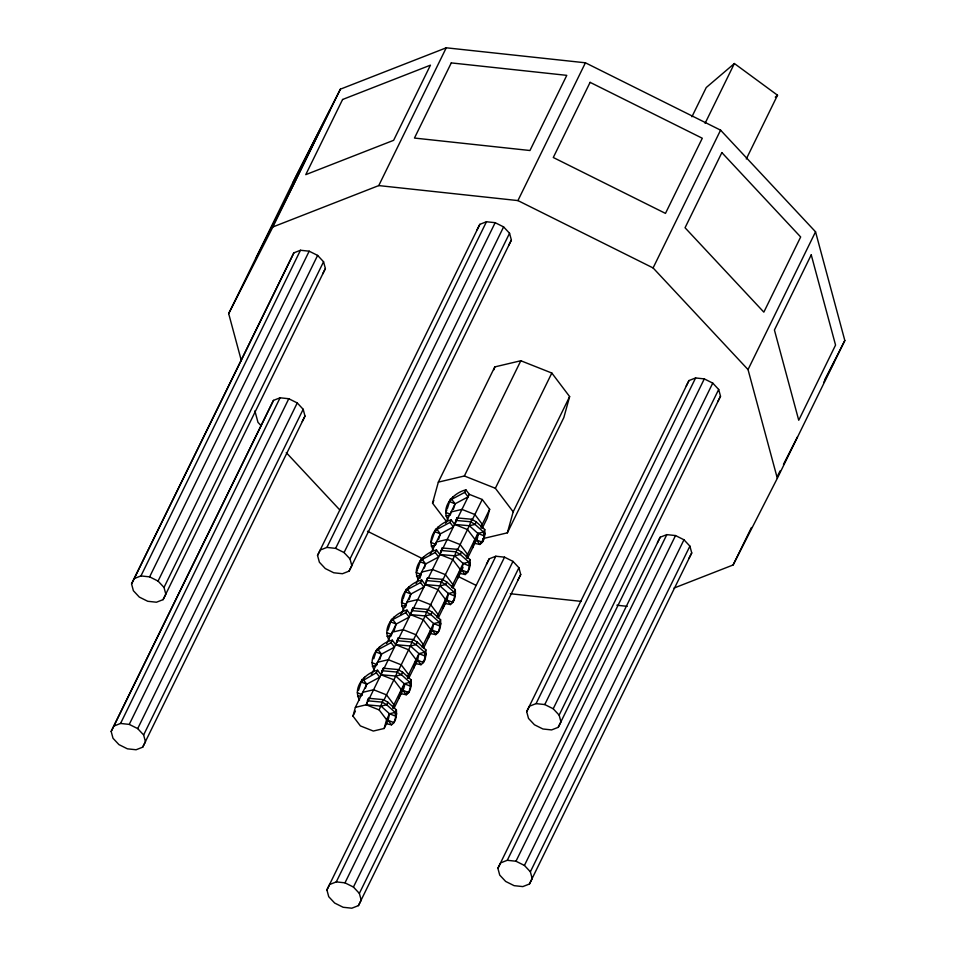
<?xml version="1.0" encoding="UTF-8"?>
<svg xmlns="http://www.w3.org/2000/svg" width="956" height="956" viewBox="0 0 956 956"><rect width="100%" height="100%" fill="white"/><g stroke="black" fill="none" stroke-linecap="round" stroke-linejoin="round"><path stroke-width="1.43" d="M355.381 707.356L366.232 704.787L381.014 706.114L389.498 713.762L388.136 720.334L384.145 728.484L373.306 731.041L360.388 725.915L352.967 716.104L355.381 707.356L366.734 684.185L379.735 677.23L376.329 672.749L377.56 670.24L380.954 674.733L393.872 679.847L401.293 689.67L398.879 698.418M384.145 728.484L386.571 719.725L379.15 709.914L366.232 704.787L368.562 698.286L383.344 699.613L387.909 702.266L396.393 709.914C396.764 715.1 396.346 721.72 391.53 724.827L385.734 723.608M407.483 692.264L406.264 694.761L402.858 690.28L404.221 683.695L395.736 676.047L380.954 674.733L382.065 670.73L383.296 668.22L398.066 669.547L402.631 672.211L411.116 679.847C411.486 685.046 411.068 691.654 406.264 694.761L400.456 693.554M404.364 686.456L404.902 683.827M374.214 669.977C366.973 657.047 379.831 643.053 392.295 640.173L395.688 644.667L410.459 645.993L418.943 653.629L417.593 660.214L408.69 678.378M415.191 663.488L420.987 664.707C425.802 661.6 426.221 654.98 425.838 649.793L417.354 642.145L412.801 639.48L398.019 638.154L395.688 644.667L408.606 649.793L416.027 659.604L413.601 668.352M388.949 639.911C381.707 626.993 394.553 612.987 407.017 610.119L410.411 614.6L425.193 615.927L433.677 623.575L432.315 630.147L423.424 648.311M428.324 638.297L430.75 629.538L423.329 619.727L410.411 614.6L412.741 608.1L427.523 609.426L432.088 612.091L440.573 619.727C440.943 624.925 440.525 631.534 435.709 634.641L429.913 633.422M403.671 609.856C396.429 596.926 409.276 582.933 421.739 580.053L425.133 584.546L439.915 585.873L448.4 593.509L447.05 600.093L438.147 618.257M444.636 603.367L450.443 604.574C455.247 601.467 455.665 594.859 455.295 589.661L446.81 582.025L442.246 579.36L427.475 578.033L425.133 584.546L438.051 589.673L445.472 599.484L443.058 608.231M457.781 578.177L460.206 569.418L452.786 559.607L439.868 554.48L442.198 547.979L456.98 549.306L461.533 551.959L470.029 559.607C470.4 564.793 469.982 571.413 465.166 574.52L461.772 570.027L463.134 563.454L454.638 555.806L439.868 554.48L436.474 549.999C424.01 552.867 411.164 566.86 418.405 579.79M472.515 548.111L474.929 539.363L467.508 529.54L454.59 524.426L456.92 517.913L471.702 519.239L476.267 521.904L484.752 529.54C485.122 534.739 484.704 541.347 479.888 544.454L476.494 539.973L477.857 533.388L469.372 525.74L454.59 524.426L451.196 519.933C438.732 522.801 425.886 536.806 433.128 549.736M478 536.149L478.538 533.52M362.061 694.821L362.742 692.323L373.593 689.754L386.511 694.881L393.932 704.692L392.892 708.444M376.784 664.767L377.477 662.257L388.315 659.7L401.233 664.826L408.654 674.637L407.626 678.39M367.821 700.951L368.562 698.286M391.159 635.955L392.199 632.203L403.05 629.634L415.968 634.76L423.389 644.571L422.695 647.069M383.296 668.22L382.185 672.223L368.072 701.035M446.775 521.976L432.53 503.143L438.338 482.135L494.79 366.901L520.817 360.747L551.827 373.043L569.633 396.597L563.825 417.605L507.373 532.839L482.792 538.646M405.547 607.144L406.933 602.137L417.772 599.579L430.69 604.694L438.111 614.517L437.418 617.014M396.907 642.157L398.019 638.154M379.15 709.914L383.344 699.613M419.923 578.332L421.656 572.07L432.506 569.513L445.412 574.64L452.845 584.451L452.152 586.948M412.012 610.765L412.741 608.1M384.073 699.876L395.736 676.047L398.066 669.547M435.685 544.514L436.378 542.016L447.229 539.447L460.147 544.573L467.568 554.384L466.528 558.137M427.475 578.033L426.364 582.037L412.861 609.593M398.186 671.052L410.459 645.993L412.801 639.48M450.419 514.459L451.113 511.95L461.951 509.393L474.869 514.519L482.29 524.33L481.262 528.082M441.457 550.644L442.198 547.979M413.518 639.743L425.193 615.927L427.523 609.426M494.013 369.697L494.79 366.901M455.821 521.916L456.92 517.913M427.643 610.932L439.915 585.873L442.246 579.36M442.365 580.866L454.638 555.806L456.98 549.306M457.697 549.557L469.372 525.74L471.702 519.239M447.85 519.67C440.608 506.74 453.467 492.746 465.919 489.866L469.324 494.36L482.23 499.486L489.663 509.297L487.237 518.044L482.326 528.071M507.373 532.839L513.181 511.83L569.633 396.597M359.492 700.043C352.25 687.113 365.096 673.108 377.56 670.24M358.572 690.256L362.061 679.334M373.736 658.827L376.784 649.267M365.431 688.272L366.734 684.185L363.34 679.692L364.571 677.183M388.028 630.135L391.506 619.213M379.723 659.58L381.468 654.119L394.458 647.176L391.064 642.683L392.295 640.173M403.193 598.707L406.24 589.147M394.015 630.888L396.19 624.053L409.18 617.11L405.786 612.617L407.017 610.119M417.915 568.641L420.963 559.081M409.18 599.46L410.913 593.999L423.914 587.044L420.52 582.562L421.739 580.053M435.697 529.027L430.977 542.446L435.709 544.322M424.333 568.031L425.647 563.932L438.637 556.99L435.243 552.496L436.474 549.999M447.372 508.52L450.419 498.96M438.625 539.339L440.369 533.878L453.359 526.923L449.965 522.442L451.196 519.933M453.359 509.273L455.104 503.812L468.093 496.869L464.7 492.376L465.919 489.866M241.39 360.818L228.675 313.604L296.169 175.832L340.384 89.171L446.261 47.8L585.419 62.797L720.585 130.147L815.54 231.806L844.829 340.527L777.324 478.311L733.121 564.972L673.992 588.071M228.675 313.604L272.878 226.954L340.384 89.171M131.558 583.925L293.862 252.85L300.471 250.257L309.17 251.201L317.619 255.407L323.558 261.765L325.387 268.552L163.082 599.639L156.461 602.22L147.762 601.288L139.313 597.082L133.386 590.724L131.558 583.925L293.862 252.85M134.318 578.511L140.938 575.93L300.471 250.257M140.938 575.93L149.626 576.862L309.17 251.201M163.082 599.639L165.842 594.226L164.014 587.426L158.075 581.081L317.619 255.407M164.014 587.426L323.558 261.765M111.171 731.46L273.476 400.373L280.096 397.792L288.796 398.736L297.244 402.942L303.171 409.288L305 416.087L142.695 747.174L136.087 749.755L127.387 748.823L118.938 744.605L112.999 738.259L111.171 731.46L273.476 400.373M272.878 226.954L378.755 185.584L446.261 47.8M113.931 726.046L120.552 723.453L280.096 397.792M120.552 723.453L129.251 724.397L288.796 398.736M142.695 747.174L145.467 741.748L143.627 734.961L137.7 728.603L297.244 402.942M143.627 734.961L303.171 409.288M317.535 555.424L479.852 224.337L486.461 221.756L495.16 222.688L503.609 226.907L509.548 233.252L511.376 240.052L349.071 571.126L342.451 573.72L333.752 572.775L325.303 568.569L319.376 562.212L317.535 555.424L320.308 550.011L326.916 547.418L335.616 548.362L344.064 552.568L350.004 558.925L351.832 565.713L349.071 571.126M326.916 547.418L486.461 221.756M335.616 548.362L495.16 222.688M344.064 552.568L503.609 226.907M378.755 185.584L517.925 200.581L585.419 62.797M350.004 558.925L509.548 233.252M432.53 503.143L433.845 500.454M379.293 647.128L378.074 649.626L375.553 651.777L381.468 654.119L371.334 674.781M394.027 617.062L392.796 619.572L390.287 621.711L396.19 624.053L386.678 643.472M408.75 587.008L407.519 589.505L405.009 591.656L410.913 593.999L400.791 614.66M423.472 556.942L422.253 559.451L419.732 561.59L425.647 563.932L416.135 583.351M438.207 526.875L436.976 529.385L434.466 531.524L440.369 533.878L430.248 554.54M452.929 496.821L451.698 499.319L449.189 501.47L455.104 503.812L445.592 523.231M402.751 600.069L401.532 602.579L406.252 604.455M417.485 570.003L416.254 572.513L420.975 574.389M446.93 509.883L445.711 512.392L450.431 514.268M438.338 482.135L464.365 475.98L520.817 360.747M352.967 716.104L355.417 711.097M366.232 704.787L367.463 702.278M383.416 669.714L411.642 612.103M428.204 578.284L441.086 551.971M441.708 550.728L469.324 494.36M471.822 520.745L482.23 499.486M387.909 702.266L386.678 704.775L381.014 706.114M402.631 672.211L401.4 674.709L395.736 676.047M417.354 642.145L416.135 644.655L410.459 645.993M432.088 612.091L430.857 614.588L425.193 615.927M446.81 582.025L445.58 584.534L439.915 585.873M461.533 551.959L460.314 554.468L454.638 555.806M476.267 521.904L475.036 524.402L469.372 525.74M513.181 511.83L495.363 488.277L551.827 373.043M386.571 719.725L389.498 713.762L395.163 712.411L396.393 709.914M392.653 707.321L404.221 683.695L409.885 682.357L411.116 679.847M407.375 677.254L418.943 653.629L424.619 652.291L425.838 649.793M422.098 647.2L433.677 623.575L439.342 622.237L440.573 619.727M436.832 617.134L448.4 593.509L454.076 592.17L455.295 589.661M451.555 587.068L463.134 563.454L468.799 562.104L470.029 559.607M466.289 557.013L477.857 533.388L483.521 532.05L484.752 529.54M481.011 526.947L489.663 509.297M393.968 708.432L404.089 687.77M452.869 588.191L463.003 567.529M467.604 558.125L477.725 537.463M396.632 713.594L394.039 722.676L388.136 720.334L391.53 724.827M411.355 683.528L408.774 692.622L402.858 690.28M426.077 653.474L423.496 662.556L417.593 660.214L420.987 664.707M440.812 623.408L438.23 632.502L432.315 630.147L435.709 634.641L436.94 632.131M455.534 593.353L452.953 602.435L447.05 600.093L450.443 604.574M470.268 563.287L467.675 572.369L461.772 570.027M484.991 533.221L482.41 542.315L476.494 539.973M466.397 572.011L465.166 574.52L459.37 573.301M691.929 116.763L706.245 87.534L734.387 63.526L777.527 95.218L746.289 158.983M326.904 889.905L489.209 558.818L495.829 556.237L504.529 557.169L512.978 561.387L518.905 567.733L520.733 574.532L358.428 905.619L351.82 908.2L343.12 907.268L334.672 903.05L328.733 896.704L326.904 889.905L329.665 884.491L336.285 881.898L344.985 882.842L353.433 887.048L359.36 893.406L361.201 900.193L358.428 905.619M705.098 123.312L734.387 63.526M336.285 881.898L495.829 556.237M344.985 882.842L504.529 557.169M777.324 478.311L748.034 369.59L653.091 267.931L720.585 130.147M353.433 887.048L512.978 561.387M359.36 893.406L518.905 567.733M526.684 711.623L688.989 380.548L695.61 377.955L704.297 378.899L712.746 383.105L718.685 389.462L720.513 396.25L558.208 727.337L551.588 729.918L542.9 728.986L534.452 724.779L528.513 718.422L526.684 711.623L529.445 706.209L536.065 703.628L544.765 704.56L553.213 708.766L559.14 715.124L560.969 721.923L558.208 727.337M536.065 703.628L695.61 377.955M544.765 704.56L704.297 378.899M553.213 708.766L712.746 383.105M559.14 715.124L718.685 389.462M497.897 868.299L660.202 537.212L666.822 534.631L675.522 535.563L683.97 539.782L689.897 546.127L691.738 552.927L529.421 884.013L522.812 886.594L514.113 885.662L505.664 881.444L499.725 875.098L497.897 868.299L500.657 862.886L507.278 860.292L515.977 861.237L524.426 865.443L530.365 871.8L532.193 878.588L529.421 884.013M507.278 860.292L666.822 534.631M748.034 369.59L815.54 231.806M515.977 861.237L675.522 535.563M524.426 865.443L683.97 539.782M530.365 871.8L689.897 546.127M733.121 564.972L751.464 527.509M293.145 182.309L329.832 110.394L293.026 185.548L256.327 257.463M322.626 273.978L325.387 268.552M302.239 421.5L305 416.087M477.08 229.751L479.852 224.337M508.616 245.465L511.376 240.052M486.449 564.243L489.209 558.818M517.973 579.945L520.733 574.532M686.229 385.961L688.989 380.548M717.753 401.663L720.513 396.25M657.441 542.638L660.202 537.212M688.965 558.34L691.738 552.927M824.729 379.914L844.829 340.527M823.63 382.639L834.301 361.715M777.467 476.1L780.132 470.866M783.478 464.329L797.483 436.868M775.28 97.142L777.527 95.218M483.628 539.805L481.119 541.956L479.888 544.454L474.092 543.247M452.499 601.36L454.184 599.926M423.054 661.48L424.727 660.058M464.7 492.376L451.698 499.319L455.104 503.812M449.965 522.442L436.976 529.385L440.369 533.878M435.243 552.496L422.253 559.451L425.647 563.932M420.52 582.562L407.519 589.505L410.913 593.999M405.786 612.617L392.796 619.572L396.19 624.053M391.064 642.683L378.074 649.626L381.468 654.119M376.329 672.749L360.83 681.831L366.734 684.185M445.95 516.073L450.192 515.069M431.216 546.139L435.47 545.135M416.493 576.193L420.748 575.189M401.771 606.259L406.013 605.256M387.037 636.326L391.291 635.31M372.314 666.38L376.556 665.376M357.58 696.446L361.834 695.442M455.701 520.423L470.471 521.749L475.036 524.402L483.521 532.05L483.76 535.73L477.857 533.388M440.967 550.477L455.749 551.803L460.314 554.468L468.799 562.104L469.038 565.797L463.134 563.454M426.245 580.543L441.027 581.869L445.58 584.534L454.076 592.17L454.315 595.851L448.4 593.509M411.522 610.597L426.292 611.924L430.857 614.588L439.342 622.237L439.581 625.917L433.677 623.575M396.788 640.663L411.57 641.99L416.135 644.655L424.619 652.291L424.858 655.971L418.943 653.629M382.065 670.73L396.848 672.056L401.4 674.709L409.885 682.357L410.124 686.038L404.221 683.695M367.331 700.784L382.113 702.11L386.678 704.775L395.163 712.411L395.402 716.104L389.498 713.762M510.289 593.736L581.344 601.396M616.883 605.22L627.244 606.343M464.365 475.98L495.363 488.277M386.798 632.633L391.53 634.509M372.075 662.699L376.795 664.575M357.341 692.753L362.073 694.63M517.925 200.581L653.091 267.931M367.486 531.249L423.15 558.985M457.601 576.157L476.148 585.395M149.626 576.862L158.075 581.081M129.251 724.397L137.7 728.603M260.988 425.575L257.965 422.337L254.882 410.889M286.25 452.606L339.786 509.93M342.583 99.496L305.765 174.649L393.633 140.317L430.451 65.163L342.583 99.496M451.28 62.905L414.462 138.058L529.959 150.51L566.777 75.357L451.28 62.905M590.103 82.347L553.285 157.501L665.472 213.391L702.29 138.238L590.103 82.347M721.864 152.602L685.046 227.755L763.844 312.134L800.662 236.98L721.864 152.602M811.238 254.858L774.42 330.011L798.738 420.246L835.556 345.092L811.238 254.858"/></g></svg>
